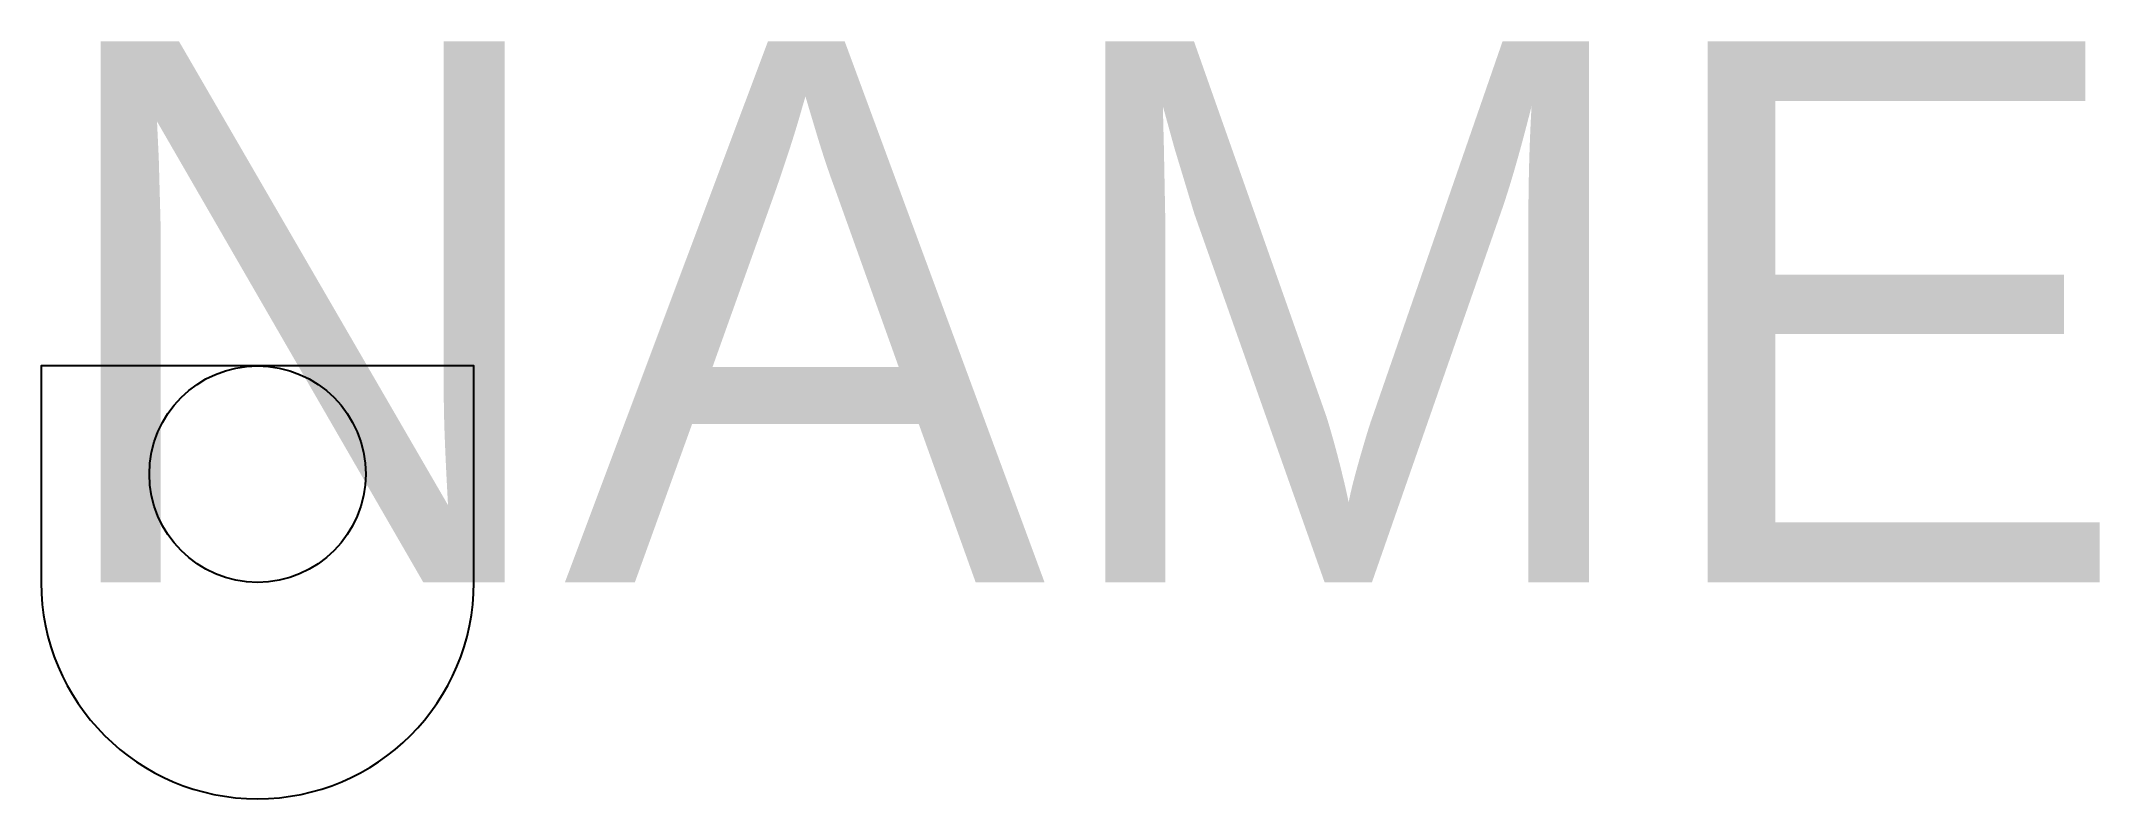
# Model space of a CAD drawing. Header units: inches. Extents: x 0 to 9.52, y -1 to 2.5.
import ezdxf

# ---------------------------------------------------------------- set-up
doc = ezdxf.new("R2010")
doc.units = ezdxf.units.IN

# ---------------------------------------------------------------- blocks, each defined once
blk = doc.blocks.new('PEG')
blk.add_circle((0, 0), 0.25)

msp = doc.modelspace()

# ---------------------------------------------------------------- linework, layer by layer
msp.add_lwpolyline([(0, 0, 1), (2, 0), (2, 1), (0, 1)], format="xyb", close=True)

# ---------------------------------------------------------------- block references
at = {"xscale": 2, "yscale": 2, "rotation": 30}
msp.add_blockref('PEG', (1, 0.5), dxfattribs=at)

# ---------------------------------------------------------------- texts
msp.add_text('NAME', height=2.5).set_placement((0, 0))

doc.saveas('drawing.dxf')
